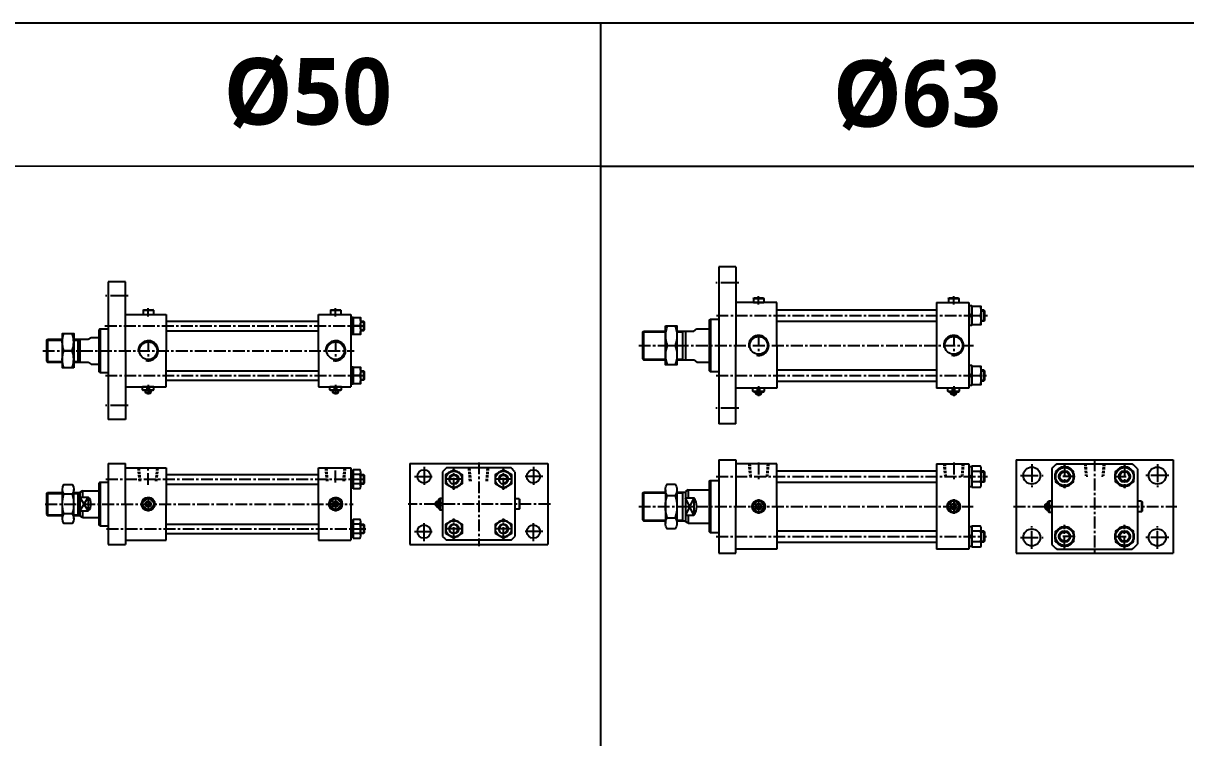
# Model space of a CAD drawing. Extents: x -819 to 8226, y -8942 to 4052.
# Drawn here: x 831 to 2053, y 3301 to 4052 of the extents above; entities that cross this region are included whole.
import ezdxf

# ---------------------------------------------------------------- set-up
doc = ezdxf.new("R2010")
doc.units = 0
doc.header["$LTSCALE"] = 10
doc.header["$MEASUREMENT"] = 0
for name, pattern in [('CENTER', [2, 1.25, -0.25, 0.25, -0.25]), ('CENTERX2', [4, 2.5, -0.5, 0.5, -0.5]), ('HIDDEN', [0.375, 0.25, -0.125])]:
    doc.linetypes.add(name, pattern=pattern)
doc.layers.get('0').update_dxf_attribs({"linetype": 'CONTINUOUS'})
for name, color, linetype in [('CEN', 1, 'CENTERX2'), ('CENTER', 1, 'CENTER'), ('ML', 7, 'CONTINUOUS'), ('THIN', 3, 'CONTINUOUS')]:
    doc.layers.add(name, color=color, linetype=linetype)
doc.styles.add('문자', font='romans.shx')

msp = doc.modelspace()

# ---------------------------------------------------------------- linework, layer by layer
for p, q in [((4857.5, 4052.4), (0, 4052.4)), ((1438, 4052.4), (1438, 2550.2)), ((793.5, 3902.4), (1438, 3902.3)), ((1438, 3902.3), (2082, 3902.3))]:
    msp.add_line(p, q)
at = {"layer": 'CEN', "color": 1, "linetype": 'CENTER', "ltscale": 1.5}
for p, q in [((1583.2, 3779.7), (1559.2, 3779.7)), ((941.5, 3765.7), (917.5, 3765.7)), ((941.5, 3650.7), (917.5, 3650.7)), ((1583.2, 3647.7), (1559.2, 3647.7)), ((1252.4, 3586), (1252.4, 3566)), ((1367.4, 3586), (1367.4, 3566)), ((1891.3, 3588.9), (1891.3, 3564.9)), ((2023.3, 3588.9), (2023.3, 3564.9)), ((1242.4, 3576), (1262.4, 3576)), ((1377.4, 3576), (1357.4, 3576)), ((1879.3, 3576.9), (1903.3, 3576.9)), ((2035.3, 3576.9), (2011.3, 3576.9)), ((1252.4, 3508), (1252.4, 3528)), ((1367.4, 3508), (1367.4, 3528)), ((1891.3, 3499.9), (1891.3, 3523.9)), ((2023.3, 3499.9), (2023.3, 3523.9)), ((1242.4, 3518), (1262.4, 3518)), ((1377.4, 3518), (1357.4, 3518)), ((1879.3, 3511.9), (1903.3, 3511.9)), ((2035.3, 3511.9), (2011.3, 3511.9))]:
    msp.add_line(p, q, dxfattribs=at)
at = {"layer": 'CENTER'}
for p, q in [((1283.9, 3562.1), (1283.9, 3583.9)), ((1335.9, 3562.1), (1335.9, 3583.9)), ((1925.8, 3588), (1925.8, 3563.7)), ((1988.8, 3588), (1988.8, 3563.7)), ((1293.3, 3573), (1274.4, 3573)), ((1345.3, 3573), (1326.4, 3573)), ((1936.3, 3575.9), (1915.2, 3575.9)), ((1978.2, 3575.9), (1999.3, 3575.9)), ((1283.9, 3510.1), (1283.9, 3531.9)), ((1335.9, 3510.1), (1335.9, 3531.9)), ((1293.3, 3521), (1274.4, 3521)), ((1345.3, 3521), (1326.4, 3521)), ((1925.8, 3500.7), (1925.8, 3525)), ((1988.8, 3500.7), (1988.8, 3525)), ((1936.3, 3512.9), (1915.2, 3512.9)), ((1978.2, 3512.9), (1999.3, 3512.9))]:
    msp.add_line(p, q, dxfattribs=at)
at = {"layer": 'ML'}
for p, q in [((1562.2, 3796.2), (1562.2, 3631.2)), ((1580.2, 3796.2), (1562.2, 3796.2)), ((1580.2, 3796.2), (1580.2, 3713.7)), ((920.5, 3780.7), (920.5, 3635.7)), ((938.5, 3780.7), (920.5, 3780.7)), ((938.5, 3708.2), (938.5, 3780.7)), ((1623.2, 3758.7), (1580.2, 3758.7)), ((1598.7, 3763.2), (1599.2, 3763.7)), ((1598.7, 3763.2), (1609.7, 3763.2)), ((1598.7, 3758.7), (1609.7, 3758.7)), ((1599.2, 3763.7), (1609.2, 3763.7)), ((1609.7, 3763.2), (1609.2, 3763.7)), ((1623.2, 3713.7), (1623.2, 3758.7)), ((1791.2, 3758.7), (1825.2, 3758.7)), ((1791.2, 3758.7), (1791.2, 3713.7)), ((1803.7, 3763.2), (1804.2, 3763.7)), ((1803.7, 3763.2), (1814.7, 3763.2)), ((1803.7, 3758.7), (1814.7, 3758.7)), ((1804.2, 3763.7), (1814.2, 3763.7)), ((1814.7, 3763.2), (1814.2, 3763.7)), ((1825.2, 3758.7), (1825.2, 3668.7)), ((938.5, 3746.2), (981.5, 3746.2)), ((957, 3750.7), (957.5, 3751.2)), ((957, 3750.7), (968, 3750.7)), ((957, 3746.2), (968, 3746.2)), ((957.5, 3751.2), (967.5, 3751.2)), ((968, 3750.7), (967.5, 3751.2)), ((981.5, 3746.2), (981.5, 3708.2)), ((1141.5, 3708.2), (1141.5, 3746.2)), ((1141.5, 3746.2), (1175.5, 3746.2)), ((1154, 3750.7), (1154.5, 3751.2)), ((1154, 3750.7), (1165, 3750.7)), ((1154, 3746.2), (1165, 3746.2)), ((1154.5, 3751.2), (1164.5, 3751.2)), ((1165, 3750.7), (1164.5, 3751.2)), ((1175.5, 3746.2), (1175.5, 3670.2)), ((1552.2, 3740.2), (1553.2, 3741.2)), ((1552.2, 3740.2), (1552.2, 3687.2)), ((1553.2, 3741.2), (1562.2, 3741.2)), ((1553.7, 3741.2), (1553.7, 3686.2)), ((1828.2, 3744.5), (1825.2, 3747.5)), ((1828.2, 3742.8), (1825.2, 3745.8)), ((1828.2, 3745.2), (1837.3, 3745.2)), ((1840.7, 3751.2), (1840.7, 3739.2)), ((911.5, 3731.2), (910.5, 3730.2)), ((910.5, 3730.2), (910.5, 3686.2)), ((911.5, 3731.2), (920.5, 3731.2)), ((912, 3731.2), (912, 3685.2)), ((1178, 3733.6), (1175.5, 3736.1)), ((1178, 3732.2), (1175.5, 3734.7)), ((1185.2, 3734.2), (1178, 3734.2)), ((1188.7, 3739.2), (1188.7, 3729.2)), ((1482.2, 3727.7), (1483.2, 3728.7)), ((1482.2, 3727.7), (1482.2, 3699.7)), ((1483.2, 3728.7), (1483.2, 3698.7)), ((1524.2, 3728.7), (1524.2, 3698.7)), ((1527.2, 3728.7), (1527.2, 3698.7)), ((1536.2, 3728.7), (1539.2, 3731.2)), ((855.5, 3719.2), (856.5, 3720.2)), ((855.5, 3719.2), (855.5, 3697.2)), ((856.5, 3720.2), (856.5, 3696.2)), ((888.5, 3720.2), (888.5, 3696.2)), ((890.5, 3720.2), (890.5, 3696.2)), ((899.5, 3720.2), (902.5, 3722.2)), ((882.6, 3708.2), (873.8, 3708.2)), ((938.5, 3708.2), (938.5, 3635.7)), ((981.5, 3670.2), (981.5, 3708.2)), ((1141.5, 3708.2), (1141.5, 3670.2)), ((1508.1, 3713.7), (1516.4, 3713.7)), ((1580.2, 3631.2), (1580.2, 3713.7)), ((1623.2, 3713.7), (1623.2, 3668.7)), ((1791.2, 3713.7), (1791.2, 3668.7)), ((855.5, 3697.2), (856.5, 3696.2)), ((899.5, 3696.2), (902.5, 3694.2)), ((1482.2, 3699.7), (1483.2, 3698.7)), ((1536.2, 3698.7), (1539.2, 3696.2)), ((911.5, 3685.2), (910.5, 3686.2)), ((911.5, 3685.2), (920.5, 3685.2)), ((1178, 3681.6), (1175.5, 3684.1)), ((1178, 3680.2), (1175.5, 3682.7)), ((1185.2, 3682.2), (1178, 3682.2)), ((1188.7, 3687.2), (1188.7, 3677.2)), ((1552.2, 3687.2), (1553.2, 3686.2)), ((1553.2, 3686.2), (1562.2, 3686.2)), ((1828.2, 3681.5), (1825.2, 3684.5)), ((1828.2, 3679.8), (1825.2, 3682.8)), ((1828.2, 3682.2), (1837.3, 3682.2)), ((1840.7, 3688.2), (1840.7, 3676.2)), ((938.5, 3670.2), (981.5, 3670.2)), ((968.5, 3670.2), (956.5, 3670.2)), ((956.5, 3667.2), (956.5, 3670.2)), ((956.5, 3667.2), (961.3, 3667.2)), ((957.5, 3666.2), (956.5, 3667.2)), ((961.3, 3666.2), (961.3, 3670.2)), ((963.7, 3666.2), (963.7, 3670.2)), ((963.7, 3667.2), (968.5, 3667.2)), ((967.5, 3666.2), (968.5, 3667.2)), ((968.5, 3667.2), (968.5, 3670.2)), ((1141.5, 3670.2), (1175.5, 3670.2)), ((1165.5, 3670.2), (1153.5, 3670.2)), ((1153.5, 3667.2), (1153.5, 3670.2)), ((1153.5, 3667.2), (1158.3, 3667.2)), ((1154.5, 3666.2), (1153.5, 3667.2)), ((1158.3, 3666.2), (1158.3, 3670.2)), ((1160.7, 3666.2), (1160.7, 3670.2)), ((1160.7, 3667.2), (1165.5, 3667.2)), ((1164.5, 3666.2), (1165.5, 3667.2)), ((1165.5, 3667.2), (1165.5, 3670.2)), ((1623.2, 3668.7), (1580.2, 3668.7)), ((1610.2, 3668.7), (1598.2, 3668.7)), ((1598.2, 3665.7), (1598.2, 3668.7)), ((1603, 3664.7), (1603, 3668.7)), ((1605.4, 3664.7), (1605.4, 3668.7)), ((1610.2, 3665.7), (1610.2, 3668.7)), ((1825.2, 3668.7), (1791.2, 3668.7)), ((1815.2, 3668.7), (1803.2, 3668.7)), ((1803.2, 3665.7), (1803.2, 3668.7)), ((1808, 3664.7), (1808, 3668.7)), ((1810.4, 3664.7), (1810.4, 3668.7)), ((1815.2, 3665.7), (1815.2, 3668.7)), ((967.5, 3666.2), (957.5, 3666.2)), ((959.5, 3664.2), (959.5, 3666.2)), ((959.5, 3664.2), (965.5, 3664.2)), ((960.5, 3663.2), (959.5, 3664.2)), ((964.5, 3663.2), (960.5, 3663.2)), ((964.5, 3663.2), (965.5, 3664.2)), ((965.5, 3664.2), (965.5, 3666.2)), ((1164.5, 3666.2), (1154.5, 3666.2)), ((1156.5, 3664.2), (1156.5, 3666.2)), ((1156.5, 3664.2), (1162.5, 3664.2)), ((1157.5, 3663.2), (1156.5, 3664.2)), ((1161.5, 3663.2), (1157.5, 3663.2)), ((1161.5, 3663.2), (1162.5, 3664.2)), ((1162.5, 3664.2), (1162.5, 3666.2)), ((1598.2, 3665.7), (1603, 3665.7)), ((1599.2, 3664.7), (1598.2, 3665.7)), ((1609.2, 3664.7), (1599.2, 3664.7)), ((1601.2, 3662.7), (1601.2, 3664.7)), ((1602.2, 3661.7), (1601.2, 3662.7)), ((1601.2, 3662.7), (1607.2, 3662.7)), ((1606.2, 3661.7), (1602.2, 3661.7)), ((1605.4, 3665.7), (1610.2, 3665.7)), ((1606.2, 3661.7), (1607.2, 3662.7)), ((1607.2, 3662.7), (1607.2, 3664.7)), ((1609.2, 3664.7), (1610.2, 3665.7)), ((1803.2, 3665.7), (1808, 3665.7)), ((1804.2, 3664.7), (1803.2, 3665.7)), ((1814.2, 3664.7), (1804.2, 3664.7)), ((1806.2, 3662.7), (1806.2, 3664.7)), ((1807.2, 3661.7), (1806.2, 3662.7)), ((1806.2, 3662.7), (1812.2, 3662.7)), ((1811.2, 3661.7), (1807.2, 3661.7)), ((1810.4, 3665.7), (1815.2, 3665.7)), ((1811.2, 3661.7), (1812.2, 3662.7)), ((1812.2, 3662.7), (1812.2, 3664.7)), ((1814.2, 3664.7), (1815.2, 3665.7)), ((938.5, 3635.7), (920.5, 3635.7)), ((1580.2, 3631.2), (1562.2, 3631.2)), ((1562.2, 3593.4), (1562.2, 3495.4)), ((1562.2, 3593.4), (1580.2, 3593.4)), ((1580.2, 3593.4), (1580.2, 3544.4)), ((1874.8, 3593.4), (2039.8, 3593.4)), ((1874.8, 3593.4), (1874.8, 3495.4)), ((2039.8, 3593.4), (2039.8, 3495.4)), ((920.5, 3589.5), (920.5, 3504.5)), ((920.5, 3589.5), (938.5, 3589.5)), ((938.5, 3547), (938.5, 3589.5)), ((938.5, 3585), (981.5, 3585)), ((981.5, 3585), (981.5, 3547)), ((1141.5, 3547), (1141.5, 3585)), ((1141.5, 3585), (1175.5, 3585)), ((1175.5, 3585), (1175.5, 3509)), ((1237.4, 3589.5), (1382.4, 3589.5)), ((1237.4, 3589.5), (1237.4, 3504.5)), ((1271.9, 3581), (1271.9, 3513)), ((1343.9, 3585), (1275.9, 3585)), ((1347.9, 3581), (1347.9, 3512.9)), ((1382.4, 3589.5), (1382.4, 3504.5)), ((1562.2, 3589.4), (1562.2, 3499.4)), ((1623.2, 3589.4), (1580.2, 3589.4)), ((1623.2, 3544.4), (1623.2, 3589.4)), ((1791.2, 3589.4), (1825.2, 3589.4)), ((1791.2, 3589.4), (1791.2, 3544.4)), ((1825.2, 3589.4), (1825.2, 3499.4)), ((1837.3, 3581.3), (1828.2, 3581.3)), ((1838.2, 3567.6), (1838.2, 3584.1)), ((1840.7, 3581.9), (1840.7, 3569.9)), ((1912.3, 3584), (1912.3, 3504.7)), ((1917.6, 3589.4), (1997, 3589.4)), ((2002.3, 3584), (2002.3, 3504.7)), ((911.5, 3570), (910.5, 3569)), ((910.5, 3569), (910.5, 3525)), ((911.5, 3570), (920.5, 3570)), ((912, 3570), (912, 3524)), ((1178, 3572.4), (1175.5, 3574.9)), ((1178, 3571), (1175.5, 3573.5)), ((1185.2, 3577.9), (1178, 3577.9)), ((1186, 3565.6), (1186, 3580.3)), ((1188.7, 3578), (1188.7, 3568)), ((1552.2, 3570.9), (1553.2, 3571.9)), ((1552.2, 3570.9), (1552.2, 3517.9)), ((1553.2, 3571.9), (1562.2, 3571.9)), ((1553.7, 3571.9), (1553.7, 3516.9)), ((1828.2, 3575.2), (1825.2, 3578.2)), ((1828.2, 3573.5), (1825.2, 3576.5)), ((1837.3, 3570.4), (1828.2, 3570.4)), ((855.5, 3558), (856.5, 3559)), ((855.5, 3558), (855.5, 3536)), ((856.5, 3559), (856.5, 3535)), ((872.2, 3531.6), (872.2, 3562.3)), ((882.6, 3557.2), (873.8, 3557.2)), ((884.2, 3531.6), (884.2, 3562.3)), ((888.5, 3559), (888.5, 3535)), ((893.5, 3561), (890.5, 3559.2)), ((890.5, 3559.2), (890.5, 3534.7)), ((893.5, 3561), (893.5, 3554.2)), ((1185.2, 3568.1), (1178, 3568.1)), ((1482.2, 3558.4), (1483.2, 3559.4)), ((1482.2, 3558.4), (1482.2, 3530.4)), ((1483.2, 3559.4), (1483.2, 3529.4)), ((1506.2, 3562), (1506.2, 3526.7)), ((1518.2, 3562), (1518.2, 3526.7)), ((1524.2, 3559.4), (1524.2, 3529.4)), ((1530.2, 3561.9), (1527.2, 3560.1)), ((1527.2, 3560.1), (1527.2, 3528.6)), ((1530.2, 3561.9), (1530.2, 3553.4)), ((890.5, 3554.2), (899.5, 3554.2)), ((899.5, 3554.2), (899.5, 3539.8)), ((938.5, 3547), (938.5, 3504.5)), ((961.3, 3552.8), (956.6, 3548.2)), ((956.6, 3545.8), (961.3, 3541.1)), ((963.7, 3552.8), (968.4, 3548.2)), ((968.4, 3545.8), (963.7, 3541.1)), ((981.5, 3509), (981.5, 3547)), ((1141.5, 3547), (1141.5, 3509)), ((1158.3, 3552.8), (1153.6, 3548.2)), ((1153.6, 3545.8), (1158.3, 3541.1)), ((1160.7, 3552.8), (1165.4, 3548.2)), ((1165.4, 3545.8), (1160.7, 3541.1)), ((1264.9, 3549), (1265.9, 3550)), ((1264.9, 3545), (1264.9, 3549)), ((1264.9, 3545), (1265.9, 3544)), ((1265.9, 3550), (1265.9, 3544)), ((1265.9, 3550), (1267.9, 3550)), ((1267.9, 3552), (1268.9, 3553)), ((1267.9, 3542), (1267.9, 3552)), ((1267.9, 3548.2), (1271.9, 3548.2)), ((1267.9, 3545.8), (1271.9, 3545.8)), ((1268.9, 3553), (1268.9, 3548.2)), ((1268.9, 3553), (1271.9, 3553)), ((1268.9, 3545.8), (1268.9, 3541)), ((1271.9, 3541), (1271.9, 3553)), ((1352.4, 3552.5), (1352.4, 3541.5)), ((1352.4, 3552.5), (1352.9, 3552)), ((1352.9, 3552), (1352.9, 3542)), ((1508.1, 3556.1), (1516.4, 3556.1)), ((1527.2, 3553.4), (1536.2, 3553.4)), ((1536.2, 3553.4), (1536.2, 3535.3)), ((1580.2, 3495.4), (1580.2, 3544.4)), ((1603, 3550.2), (1598.3, 3545.5)), ((1605.4, 3550.2), (1610.1, 3545.5)), ((1623.2, 3544.4), (1623.2, 3499.4)), ((1791.2, 3544.4), (1791.2, 3499.4)), ((1808, 3550.2), (1803.3, 3545.5)), ((1810.4, 3550.2), (1815.1, 3545.5)), ((1905.3, 3546.4), (1906.3, 3547.4)), ((1905.3, 3542.4), (1905.3, 3546.4)), ((1906.3, 3547.4), (1906.3, 3541.4)), ((1906.3, 3547.4), (1908.3, 3547.4)), ((1908.3, 3549.4), (1909.3, 3550.4)), ((1908.3, 3539.4), (1908.3, 3549.4)), ((1908.3, 3545.5), (1912.3, 3545.5)), ((1909.3, 3550.4), (1912.3, 3550.4)), ((1909.3, 3550.4), (1909.3, 3545.5)), ((1912.3, 3538.4), (1912.3, 3550.4)), ((2002.3, 3549.9), (2002.3, 3538.9)), ((2006.8, 3549.9), (2006.8, 3538.9)), ((2006.8, 3549.9), (2007.3, 3549.4)), ((2007.3, 3549.4), (2007.3, 3539.4)), ((855.5, 3536), (856.5, 3535)), ((882.6, 3536.7), (873.8, 3536.7)), ((890.5, 3539.8), (899.5, 3539.8)), ((893.5, 3533), (890.5, 3534.7)), ((893.5, 3539.8), (893.5, 3533)), ((1265.9, 3544), (1267.9, 3544)), ((1267.9, 3542), (1268.9, 3541)), ((1268.9, 3541), (1271.9, 3541)), ((1352.4, 3541.5), (1352.9, 3542)), ((1508.1, 3532.6), (1516.4, 3532.6)), ((1527.2, 3535.3), (1536.2, 3535.3)), ((1530.2, 3535.3), (1530.2, 3526.9)), ((1598.3, 3543.2), (1603, 3538.5)), ((1610.1, 3543.2), (1605.4, 3538.5)), ((1803.3, 3543.2), (1808, 3538.5)), ((1815.1, 3543.2), (1810.4, 3538.5)), ((1905.3, 3542.4), (1906.3, 3541.4)), ((1906.3, 3541.4), (1908.3, 3541.4)), ((1908.3, 3543.2), (1912.3, 3543.2)), ((1908.3, 3539.4), (1909.3, 3538.4)), ((1909.3, 3543.2), (1909.3, 3538.4)), ((1909.3, 3538.4), (1912.3, 3538.4)), ((2006.8, 3538.9), (2007.3, 3539.4)), ((911.5, 3524), (910.5, 3525)), ((911.5, 3524), (920.5, 3524)), ((1178, 3520.4), (1175.5, 3522.9)), ((1178, 3519), (1175.5, 3521.5)), ((1185.2, 3525.9), (1178, 3525.9)), ((1186, 3513.6), (1186, 3528.3)), ((1188.7, 3526), (1188.7, 3516)), ((1482.2, 3530.4), (1483.2, 3529.4)), ((1530.2, 3526.9), (1527.2, 3528.6)), ((1838.2, 3504.6), (1838.2, 3521.1)), ((938.5, 3509), (981.5, 3509)), ((1141.5, 3509), (1175.5, 3509)), ((1185.2, 3516.1), (1178, 3516.1)), ((1343.9, 3509), (1275.9, 3509)), ((1552.2, 3517.9), (1553.2, 3516.9)), ((1553.2, 3516.9), (1562.2, 3516.9)), ((1828.2, 3512.2), (1825.2, 3515.2)), ((1828.2, 3510.5), (1825.2, 3513.5)), ((1837.3, 3518.3), (1828.2, 3518.3)), ((1837.3, 3507.4), (1828.2, 3507.4)), ((1840.7, 3518.9), (1840.7, 3506.9)), ((920.5, 3504.5), (938.5, 3504.5)), ((1237.4, 3504.5), (1382.4, 3504.5)), ((1562.2, 3495.4), (1580.2, 3495.4)), ((1623.2, 3499.4), (1580.2, 3499.4)), ((1825.2, 3499.4), (1791.2, 3499.4)), ((1874.8, 3495.4), (2039.8, 3495.4)), ((1917.6, 3499.4), (1997, 3499.4))]:
    msp.add_line(p, q, dxfattribs=at)
at = {"layer": 'ML', "color": 1, "linetype": 'CENTER'}
for p, q in [((1604.2, 3756.7), (1604.2, 3765.4)), ((1809.2, 3756.7), (1809.2, 3765.4)), ((962.5, 3744.2), (962.5, 3752.9)), ((1159.5, 3744.2), (1159.5, 3752.9)), ((1559.8, 3745.2), (1844.7, 3745.2)), ((916.9, 3734.2), (1191.1, 3734.2)), ((962.5, 3719.7), (962.5, 3696.6)), ((1159.5, 3719.7), (1159.5, 3696.6)), ((1604.2, 3725.2), (1604.2, 3702.1)), ((1809.2, 3725.2), (1809.2, 3702.1)), ((851.6, 3708.2), (1179.1, 3708.2)), ((1478.1, 3713.7), (1830.1, 3713.7)), ((917.4, 3682.2), (1191.9, 3682.2)), ((1559.6, 3682.2), (1843.8, 3682.2)), ((962.5, 3672.4), (962.5, 3662)), ((1159.5, 3672.4), (1159.5, 3662)), ((1604.2, 3670.9), (1604.2, 3660.5)), ((1809.2, 3670.9), (1809.2, 3660.5)), ((1957.3, 3593.9), (1957.3, 3494.9)), ((962.5, 3567.1), (962.5, 3585.9)), ((1159.5, 3569.6), (1159.5, 3585.9)), ((1309.9, 3590.8), (1309.9, 3502.6)), ((1604.2, 3590.5), (1604.2, 3572.3)), ((1809.2, 3590.5), (1809.2, 3570.8)), ((918, 3573), (1191.1, 3573)), ((1559.6, 3575.9), (1844.7, 3575.9)), ((854.1, 3547), (1177.9, 3547)), ((962.5, 3554.7), (962.5, 3539.3)), ((1167.2, 3547), (1151.8, 3547)), ((1159.5, 3554.7), (1159.5, 3539.3)), ((1385.2, 3547), (1235.7, 3547)), ((1478.1, 3544.4), (1829.8, 3544.4)), ((1604.2, 3552.1), (1604.2, 3536.7)), ((1809.2, 3552.1), (1809.2, 3536.7)), ((1872.2, 3544.4), (2043.8, 3544.4)), ((918.7, 3521), (1191.9, 3521)), ((1559.7, 3512.9), (1843.8, 3512.9))]:
    msp.add_line(p, q, dxfattribs=at)
at = {"layer": 'ML', "color": 7, "linetype": 'Continuous'}
for p, q in [((1598.7, 3763.2), (1598.7, 3758.7)), ((1609.7, 3763.2), (1609.7, 3758.7)), ((1803.7, 3763.2), (1803.7, 3758.7)), ((1814.7, 3763.2), (1814.7, 3758.7)), ((957, 3750.7), (957, 3746.2)), ((968, 3750.7), (968, 3746.2)), ((1154, 3750.7), (1154, 3746.2)), ((1165, 3750.7), (1165, 3746.2)), ((1623.2, 3751.2), (1791.2, 3751.2)), ((981.5, 3739.2), (1141.5, 3739.2)), ((981.5, 3729.2), (1141.5, 3729.2)), ((1483.2, 3728.7), (1506.2, 3728.7)), ((1518.2, 3728.7), (1536.2, 3728.7)), ((1539.2, 3731.2), (1552.2, 3731.2)), ((1623.2, 3739.2), (1791.2, 3739.2)), ((856.5, 3720.2), (872.2, 3720.2)), ((884.2, 3720.2), (890.5, 3720.2)), ((890.5, 3720.2), (899.5, 3720.2)), ((902.5, 3722.2), (910.5, 3722.2)), ((856.5, 3696.2), (872.2, 3696.2)), ((884.2, 3696.2), (890.5, 3696.2)), ((890.5, 3696.2), (899.5, 3696.2)), ((902.5, 3694.2), (910.5, 3694.2)), ((1483.2, 3698.7), (1506.2, 3698.7)), ((1518.2, 3698.7), (1536.2, 3698.7)), ((1539.2, 3696.2), (1552.2, 3696.2)), ((981.5, 3687.2), (1141.5, 3687.2)), ((1623.2, 3688.2), (1791.2, 3688.2)), ((981.5, 3677.2), (1141.5, 3677.2)), ((1623.2, 3676.2), (1791.2, 3676.2)), ((1623.2, 3581.9), (1791.2, 3581.9)), ((981.5, 3578), (1141.5, 3578)), ((1623.2, 3569.9), (1791.2, 3569.9)), ((856.5, 3559), (872.2, 3559)), ((884.2, 3559), (890.5, 3559)), ((893.5, 3561), (910.5, 3561)), ((981.5, 3568), (1141.5, 3568)), ((1483.2, 3559.4), (1506.2, 3559.4)), ((1518.2, 3559.4), (1527.2, 3559.4)), ((1530.2, 3561.9), (1552.2, 3561.9)), ((1352.4, 3552.5), (1347.9, 3552.5)), ((2006.8, 3549.9), (2002.3, 3549.9)), ((856.5, 3535), (872.2, 3535)), ((884.2, 3535), (890.5, 3535)), ((893.5, 3533), (910.5, 3533)), ((1352.4, 3541.5), (1347.9, 3541.5)), ((2006.8, 3538.9), (2002.3, 3538.9)), ((981.5, 3526), (1141.5, 3526)), ((1483.2, 3529.4), (1506.2, 3529.4)), ((1518.2, 3529.4), (1527.2, 3529.4)), ((1530.2, 3526.9), (1552.2, 3526.9)), ((981.5, 3516), (1141.5, 3516)), ((1623.2, 3518.9), (1791.2, 3518.9)), ((1623.2, 3506.9), (1791.2, 3506.9))]:
    msp.add_line(p, q, dxfattribs=at)
at = {"layer": 'ML', "color": 2, "linetype": 'Continuous'}
for p, q in [((1482.4, 3727.9), (1506.2, 3727.9)), ((1518.2, 3727.9), (1524.2, 3727.9)), ((855.7, 3719.4), (872.2, 3719.4)), ((884.2, 3719.4), (888.5, 3719.4)), ((855.7, 3696.9), (872.2, 3696.9)), ((884.2, 3696.9), (888.5, 3696.9)), ((1482.4, 3699.4), (1506.2, 3699.4)), ((1518.2, 3699.4), (1524.2, 3699.4)), ((855.7, 3558.2), (872.2, 3558.2)), ((884.2, 3558.2), (888.5, 3558.2)), ((1482.4, 3558.6), (1506.2, 3558.6)), ((1518.2, 3558.6), (1524.2, 3558.6)), ((855.7, 3535.7), (872.2, 3535.7)), ((884.2, 3535.7), (888.5, 3535.7)), ((1482.4, 3530.1), (1506.2, 3530.1)), ((1518.2, 3530.1), (1524.2, 3530.1))]:
    msp.add_line(p, q, dxfattribs=at)
at = {"layer": 'ML', "color": 2}
for p, q in [((1524.2, 3727.9), (1525.5, 3728.7)), ((888.5, 3719.4), (889.8, 3720.2)), ((888.5, 3696.9), (889.8, 3696.2)), ((1524.2, 3699.4), (1525.5, 3698.7)), ((960, 3663.7), (960, 3666.2)), ((965, 3663.7), (965, 3666.2)), ((1157, 3663.7), (1157, 3666.2)), ((1162, 3663.7), (1162, 3666.2)), ((1601.7, 3662.2), (1601.7, 3664.7)), ((1606.7, 3662.2), (1606.7, 3664.7)), ((1806.7, 3662.2), (1806.7, 3664.7)), ((1811.7, 3662.2), (1811.7, 3664.7)), ((888.5, 3558.2), (889.8, 3559)), ((1524.2, 3558.6), (1525.5, 3559.4)), ((899.5, 3554.2), (890.5, 3539.8)), ((899.5, 3539.8), (890.5, 3554.2)), ((1265.4, 3549.5), (1267.9, 3549.5)), ((1265.4, 3544.5), (1267.9, 3544.5)), ((1536.2, 3553.4), (1527.2, 3535.3)), ((1536.2, 3535.3), (1527.2, 3553.4)), ((1905.8, 3546.9), (1908.3, 3546.9)), ((888.5, 3535.7), (889.8, 3535)), ((1905.8, 3541.9), (1908.3, 3541.9)), ((1524.2, 3530.1), (1525.5, 3529.4))]:
    msp.add_line(p, q, dxfattribs=at)
at = {"layer": 'ML', "color": 6, "linetype": 'HIDDEN'}
for p, q in [((953.2, 3571), (952, 3585)), ((954.4, 3571), (953.2, 3585)), ((970.6, 3571), (971.8, 3585)), ((971.7, 3571), (973, 3585)), ((1150.2, 3571), (1149, 3585)), ((1151.4, 3571), (1150.2, 3585)), ((1167.6, 3571), (1168.8, 3585)), ((1168.7, 3571), (1170, 3585)), ((1300.6, 3571), (1299.4, 3585)), ((1301.8, 3571), (1300.6, 3585)), ((1318, 3571), (1319.2, 3585)), ((1319.1, 3571), (1320.3, 3585)), ((1593.7, 3589.4), (1594.8, 3576.5)), ((1594.9, 3589.4), (1596.1, 3575.4)), ((1613.5, 3589.4), (1612.3, 3575.4)), ((1614.7, 3589.4), (1613.5, 3576.5)), ((1798.7, 3589.4), (1799.8, 3576.5)), ((1799.9, 3589.4), (1801.1, 3575.4)), ((1818.5, 3589.4), (1817.3, 3575.4)), ((1819.7, 3589.4), (1818.5, 3576.5)), ((1946.8, 3589.4), (1947.9, 3576.5)), ((1948, 3589.4), (1949.2, 3575.4)), ((1966.6, 3589.4), (1965.4, 3575.4)), ((1967.8, 3589.4), (1966.7, 3576.5))]:
    msp.add_line(p, q, dxfattribs=at)
at = {"layer": 'ML'}
for points in [[(1825.2, 3755.5), (1825.2, 3734.9), (1828.2, 3734.9), (1828.2, 3755.5), (1825.2, 3755.5)], [(1175.5, 3743), (1175.5, 3725.4), (1178, 3725.4), (1178, 3743), (1175.5, 3743)], [(1838.2, 3751.2), (1840.7, 3751.2), (1841.7, 3750.2), (1841.7, 3740.1), (1840.7, 3739.2), (1838.2, 3739.2)], [(1186, 3739.2), (1188.7, 3739.2), (1189.5, 3738.4), (1189.5, 3730), (1188.7, 3729.2), (1186, 3729.2)], [(1175.5, 3691), (1175.5, 3673.4), (1178, 3673.4), (1178, 3691), (1175.5, 3691)], [(1825.2, 3692.5), (1825.2, 3671.9), (1828.2, 3671.9), (1828.2, 3692.5), (1825.2, 3692.5)], [(1186, 3687.2), (1188.7, 3687.2), (1189.5, 3686.4), (1189.5, 3678), (1188.7, 3677.2), (1186, 3677.2)], [(1838.2, 3688.2), (1840.7, 3688.2), (1841.7, 3687.2), (1841.7, 3677.1), (1840.7, 3676.2), (1838.2, 3676.2)], [(1175.5, 3581.8), (1175.5, 3564.2), (1178, 3564.2), (1178, 3581.8), (1175.5, 3581.8)], [(1275.4, 3568.1), (1275.4, 3577.9), (1283.9, 3582.8), (1292.4, 3577.9), (1292.4, 3568.1), (1283.9, 3563.2), (1275.4, 3568.1)], [(1327.4, 3568.1), (1327.4, 3577.9), (1335.9, 3582.8), (1344.4, 3577.9), (1344.4, 3568.1), (1335.9, 3563.2), (1327.4, 3568.1)], [(1825.2, 3586.2), (1825.2, 3565.6), (1828.2, 3565.6), (1828.2, 3586.2), (1825.2, 3586.2)], [(1838.2, 3581.9), (1840.7, 3581.9), (1841.7, 3580.9), (1841.7, 3570.8), (1840.7, 3569.9), (1838.2, 3569.9)], [(1916.3, 3581.3), (1916.3, 3570.4), (1925.8, 3564.9), (1935.3, 3570.4), (1935.3, 3581.3), (1925.8, 3586.8), (1916.3, 3581.3)], [(1998.3, 3581.3), (1998.3, 3570.4), (1988.8, 3564.9), (1979.3, 3570.4), (1979.3, 3581.3), (1988.8, 3586.8), (1998.3, 3581.3)], [(1186, 3578), (1188.7, 3578), (1189.5, 3577.2), (1189.5, 3568.8), (1188.7, 3568), (1186, 3568)], [(1175.5, 3529.8), (1175.5, 3512.2), (1178, 3512.2), (1178, 3529.8), (1175.5, 3529.8)], [(1186, 3526), (1188.7, 3526), (1189.5, 3525.2), (1189.5, 3516.8), (1188.7, 3516), (1186, 3516)], [(1275.4, 3516.1), (1275.4, 3525.9), (1283.9, 3530.8), (1292.4, 3525.9), (1292.4, 3516.1), (1283.9, 3511.2), (1275.4, 3516.1)], [(1327.4, 3516.1), (1327.4, 3525.9), (1335.9, 3530.8), (1344.4, 3525.9), (1344.4, 3516.1), (1335.9, 3511.2), (1327.4, 3516.1)], [(1825.2, 3523.2), (1825.2, 3502.6), (1828.2, 3502.6), (1828.2, 3523.2), (1825.2, 3523.2)], [(1916.3, 3507.4), (1916.3, 3518.3), (1925.8, 3523.8), (1935.3, 3518.3), (1935.3, 3507.4), (1925.8, 3501.9), (1916.3, 3507.4)], [(1998.3, 3507.4), (1998.3, 3518.3), (1988.8, 3523.8), (1979.3, 3518.3), (1979.3, 3507.4), (1988.8, 3501.9), (1998.3, 3507.4)], [(1838.2, 3518.9), (1840.7, 3518.9), (1841.7, 3517.9), (1841.7, 3507.8), (1840.7, 3506.9), (1838.2, 3506.9)]]:
    msp.add_lwpolyline(points, dxfattribs=at)
for points in [[(1828.2, 3735.7), (1838.2, 3735.7), (1838.2, 3754.7), (1828.2, 3754.7)], [(1178, 3725.7), (1186, 3725.7), (1186, 3742.7), (1178, 3742.7)], [(1506.2, 3734.2), (1518.2, 3734.2), (1518.2, 3693.2), (1506.2, 3693.2)], [(884.2, 3690.2), (872.2, 3690.2), (872.2, 3726.2), (884.2, 3726.2)], [(1178, 3673.7), (1186, 3673.7), (1186, 3690.7), (1178, 3690.7)], [(1828.2, 3672.7), (1838.2, 3672.7), (1838.2, 3691.7), (1828.2, 3691.7)]]:
    msp.add_lwpolyline(points, close=True, dxfattribs=at)
for points in [[(1837.3, 3735.7, 0.178633), (1837.3, 3745.2, 0.178633), (1837.3, 3754.7)], [(1185.2, 3725.7, 0.178633), (1185.2, 3734.2, 0.178633), (1185.2, 3742.7)], [(1508.1, 3734.2, 0.178633), (1508.1, 3713.7, 0.178633), (1508.1, 3693.2)], [(1516.4, 3734.2, -0.178633), (1516.4, 3713.7, -0.178633), (1516.4, 3693.2)], [(873.8, 3690.2, -0.178633), (873.8, 3708.2, -0.178633), (873.8, 3726.2)], [(882.6, 3690.2, 0.178633), (882.6, 3708.2, 0.178633), (882.6, 3726.2)], [(1185.2, 3673.7, 0.178633), (1185.2, 3682.2, 0.178633), (1185.2, 3690.7)], [(1837.3, 3672.7, 0.178633), (1837.3, 3682.2, 0.178633), (1837.3, 3691.7)], [(1178, 3563.2), (1185.2, 3563.2, 0.309401), (1185.2, 3568.1, 0.154701), (1185.2, 3577.9, 0.309401), (1185.2, 3582.8), (1178, 3582.8), (1178, 3563.2)], [(1828.2, 3564.9), (1837.3, 3564.9, 0.309401), (1837.3, 3570.4, 0.154701), (1837.3, 3581.3, 0.309401), (1837.3, 3586.8), (1828.2, 3586.8), (1828.2, 3564.9)], [(882.6, 3536.7, -0.309401), (882.6, 3526.5), (873.8, 3526.5, -0.309401), (873.8, 3536.7, -0.154701), (873.8, 3557.2, -0.309401), (873.8, 3567.5), (882.6, 3567.5, -0.309401), (882.6, 3557.2, -0.154701), (882.6, 3536.7, 0.178633)], [(1508.1, 3556.1, -0.309401), (1508.1, 3567.9), (1516.4, 3567.9, -0.309401), (1516.4, 3556.1, -0.154701), (1516.4, 3532.6, -0.309401), (1516.4, 3520.9), (1508.1, 3520.9, -0.309401), (1508.1, 3532.6, -0.154701), (1508.1, 3556.1, 0.178633)], [(1178, 3511.2), (1185.2, 3511.2, 0.309401), (1185.2, 3516.1, 0.154701), (1185.2, 3525.9, 0.309401), (1185.2, 3530.8), (1178, 3530.8), (1178, 3511.2)], [(1828.2, 3501.9), (1837.3, 3501.9, 0.309401), (1837.3, 3507.4, 0.154701), (1837.3, 3518.3, 0.309401), (1837.3, 3523.8), (1828.2, 3523.8), (1828.2, 3501.9)]]:
    msp.add_lwpolyline(points, format="xyb", dxfattribs=at)
for centre, radius in [((962.5, 3708.2), 9.32), ((1159.5, 3708.2), 9.32), ((1604.2, 3713.7), 9.32), ((1809.2, 3713.7), 9.32), ((1252.4, 3576), 7), ((1283.9, 3573), 8.5), ((1335.9, 3573), 8.5), ((1367.4, 3576), 7), ((1891.3, 3576.9), 9), ((1925.8, 3575.9), 9.5), ((1925.8, 3575.9), 6), ((1988.8, 3575.9), 9.5), ((1988.8, 3575.9), 6), ((2023.3, 3576.9), 9), ((1283.9, 3573), 5), ((1335.9, 3573), 5), ((962.5, 3547), 7), ((962.5, 3547), 6), ((962.5, 3547), 3), ((1159.5, 3547), 7), ((1159.5, 3547), 6), ((1159.5, 3547), 3), ((1604.2, 3544.4), 7), ((1604.2, 3544.4), 6), ((1604.2, 3544.4), 3), ((1809.2, 3544.4), 7), ((1809.2, 3544.4), 6), ((1809.2, 3544.4), 3), ((1252.4, 3518), 7), ((1283.9, 3521), 8.5), ((1283.9, 3521), 5), ((1335.9, 3521), 8.5), ((1335.9, 3521), 5), ((1367.4, 3518), 7), ((1891.3, 3511.9), 9), ((1925.8, 3512.9), 9.5), ((1988.8, 3512.9), 9.5), ((2023.3, 3511.9), 9), ((1925.8, 3512.9), 6), ((1988.8, 3512.9), 6)]:
    msp.add_circle(centre, radius, dxfattribs=at)
at = {"layer": 'ML', "color": 2}
for centre, radius in [((1925.8, 3575.9), 5.05), ((1988.8, 3575.9), 5.05), ((962.5, 3547), 2.5), ((1159.5, 3547), 2.5), ((1604.2, 3544.4), 2.5), ((1809.2, 3544.4), 2.5), ((1925.8, 3512.9), 5.05), ((1988.8, 3512.9), 5.05)]:
    msp.add_circle(centre, radius, dxfattribs=at)
for centre, radius, start, end in [((962.5, 3708.2), 10.5, 255.8665, 186.9898), ((1159.5, 3708.2), 10.5, 255.8665, 186.9898), ((1604.2, 3713.7), 10.5, 257.7131, 191.0431), ((1809.2, 3713.7), 10.5, 257.7131, 191.0431), ((1283.9, 3573), 4.19, 259.5017, 192.7138), ((1335.9, 3573), 4.19, 259.5017, 192.7138), ((962.5, 3547), 6.5, 262.191, 185.6433), ((1159.5, 3547), 6.5, 262.191, 185.6433), ((1604.2, 3544.4), 6.5, 262.191, 185.6433), ((1809.2, 3544.4), 6.5, 262.191, 185.6433), ((1283.9, 3521), 4.19, 259.5017, 192.7138), ((1335.9, 3521), 4.19, 259.5017, 192.7138)]:
    msp.add_arc(centre, radius, start, end, dxfattribs=at)
at = {"layer": 'ML'}
for centre, radius, start, end in [((1309.9, 3547), 51, 131.8325, 138.2062), ((1283.9, 3573), 8.8, 104.9963, 135.0037), ((1283.9, 3573), 8.8, 44.9963, 75.0037), ((1335.9, 3573), 8.8, 104.9963, 135.0037), ((1335.9, 3573), 8.8, 44.9963, 75.0037), ((1309.9, 3547), 51, 41.8712, 48.1675), ((1957.3, 3544.4), 60, 131.4096, 138.5904), ((1925.8, 3575.9), 10.3, 97.2691, 142.7309), ((1925.8, 3575.9), 10.3, 37.2691, 82.7309), ((1988.8, 3575.9), 10.3, 97.2691, 142.7309), ((1988.8, 3575.9), 10.3, 37.2691, 82.7309), ((1957.3, 3544.4), 60, 41.4096, 48.5904), ((1283.9, 3573), 8.8, 344.9963, 15.0037), ((1335.9, 3573), 8.8, 344.9963, 15.0037), ((1925.8, 3575.9), 10.3, 157.2691, 202.7309), ((1925.8, 3575.9), 10.3, 217.2691, 262.7309), ((1925.8, 3575.9), 10.3, 277.2691, 322.7309), ((1925.8, 3575.9), 10.3, 337.2691, 22.7309), ((1988.8, 3575.9), 10.3, 157.2691, 202.7309), ((1988.8, 3575.9), 10.3, 217.2691, 262.7309), ((1988.8, 3575.9), 10.3, 277.2691, 322.7309), ((1988.8, 3575.9), 10.3, 337.2691, 22.7309), ((1283.9, 3573), 8.8, 284.9963, 315.0037), ((1335.9, 3573), 8.8, 284.9963, 315.0037), ((892.3, 3547), 10.2, 314.8229, 45.1771), ((1524.1, 3544.4), 15, 323.183, 36.817), ((1283.9, 3521), 8.8, 104.9963, 135.0037), ((1283.9, 3521), 8.8, 44.9963, 75.0037), ((1283.9, 3521), 8.8, 344.9963, 15.0037), ((1335.9, 3521), 8.8, 104.9963, 135.0037), ((1335.9, 3521), 8.8, 44.9963, 75.0037), ((1335.9, 3521), 8.8, 344.9963, 15.0037), ((1925.8, 3512.9), 10.3, 97.2691, 142.7309), ((1925.8, 3512.9), 10.3, 37.2691, 82.7309), ((1988.8, 3512.9), 10.3, 97.2691, 142.7309), ((1988.8, 3512.9), 10.3, 37.2691, 82.7309), ((1309.9, 3547), 51, 221.7938, 228.1675), ((1283.9, 3521), 8.8, 284.9963, 315.0037), ((1335.9, 3521), 8.8, 284.9963, 315.0037), ((1309.9, 3547), 51, 311.8325, 318.1288), ((1925.8, 3512.9), 10.3, 157.2691, 202.7309), ((1925.8, 3512.9), 10.3, 337.2691, 22.7309), ((1988.8, 3512.9), 10.3, 157.2691, 202.7309), ((1988.8, 3512.9), 10.3, 337.2691, 22.7309), ((1957.3, 3544.4), 60, 221.4096, 228.5904), ((1925.8, 3512.9), 10.3, 217.2691, 262.7309), ((1925.8, 3512.9), 10.3, 277.2691, 322.7309), ((1988.8, 3512.9), 10.3, 217.2691, 262.7309), ((1988.8, 3512.9), 10.3, 277.2691, 322.7309), ((1957.3, 3544.4), 60, 311.4096, 318.5904)]:
    msp.add_arc(centre, radius, start, end, dxfattribs=at)
at = {"layer": 'THIN', "color": 2}
for p, q in [((1838.2, 3750.2), (1841.7, 3750.2)), ((1838.2, 3740.1), (1841.7, 3740.1)), ((1186, 3738.4), (1189.5, 3738.4)), ((1186, 3730), (1189.5, 3730)), ((1186, 3686.4), (1189.5, 3686.4)), ((1838.2, 3687.2), (1841.7, 3687.2)), ((1186, 3678), (1189.5, 3678)), ((1838.2, 3677.1), (1841.7, 3677.1)), ((1838.2, 3580.9), (1841.7, 3580.9)), ((1186, 3577.2), (1189.5, 3577.2)), ((1186, 3568.8), (1189.5, 3568.8)), ((1838.2, 3570.8), (1841.7, 3570.8)), ((1186, 3525.2), (1189.5, 3525.2)), ((1186, 3516.8), (1189.5, 3516.8)), ((1838.2, 3517.9), (1841.7, 3517.9)), ((1838.2, 3507.8), (1841.7, 3507.8))]:
    msp.add_line(p, q, dxfattribs=at)

# ---------------------------------------------------------------- texts
at = {"char_height": 70, "attachment_point": 1, "style": '문자'}
for s, insert in [('{\\fMalgun Gothic|b1|i0|c129|p50;%%C50}', (1041.8, 4015.8)), ('{\\fMalgun Gothic|b1|i0|c129|p50;%%C63}', (1682.2, 4013.6))]:
    msp.add_mtext_dynamic_manual_height_columns(s, width=124.533, gutter_width=16, heights=[0], dxfattribs=dict(at, insert=insert))

doc.saveas('drawing.dxf')
